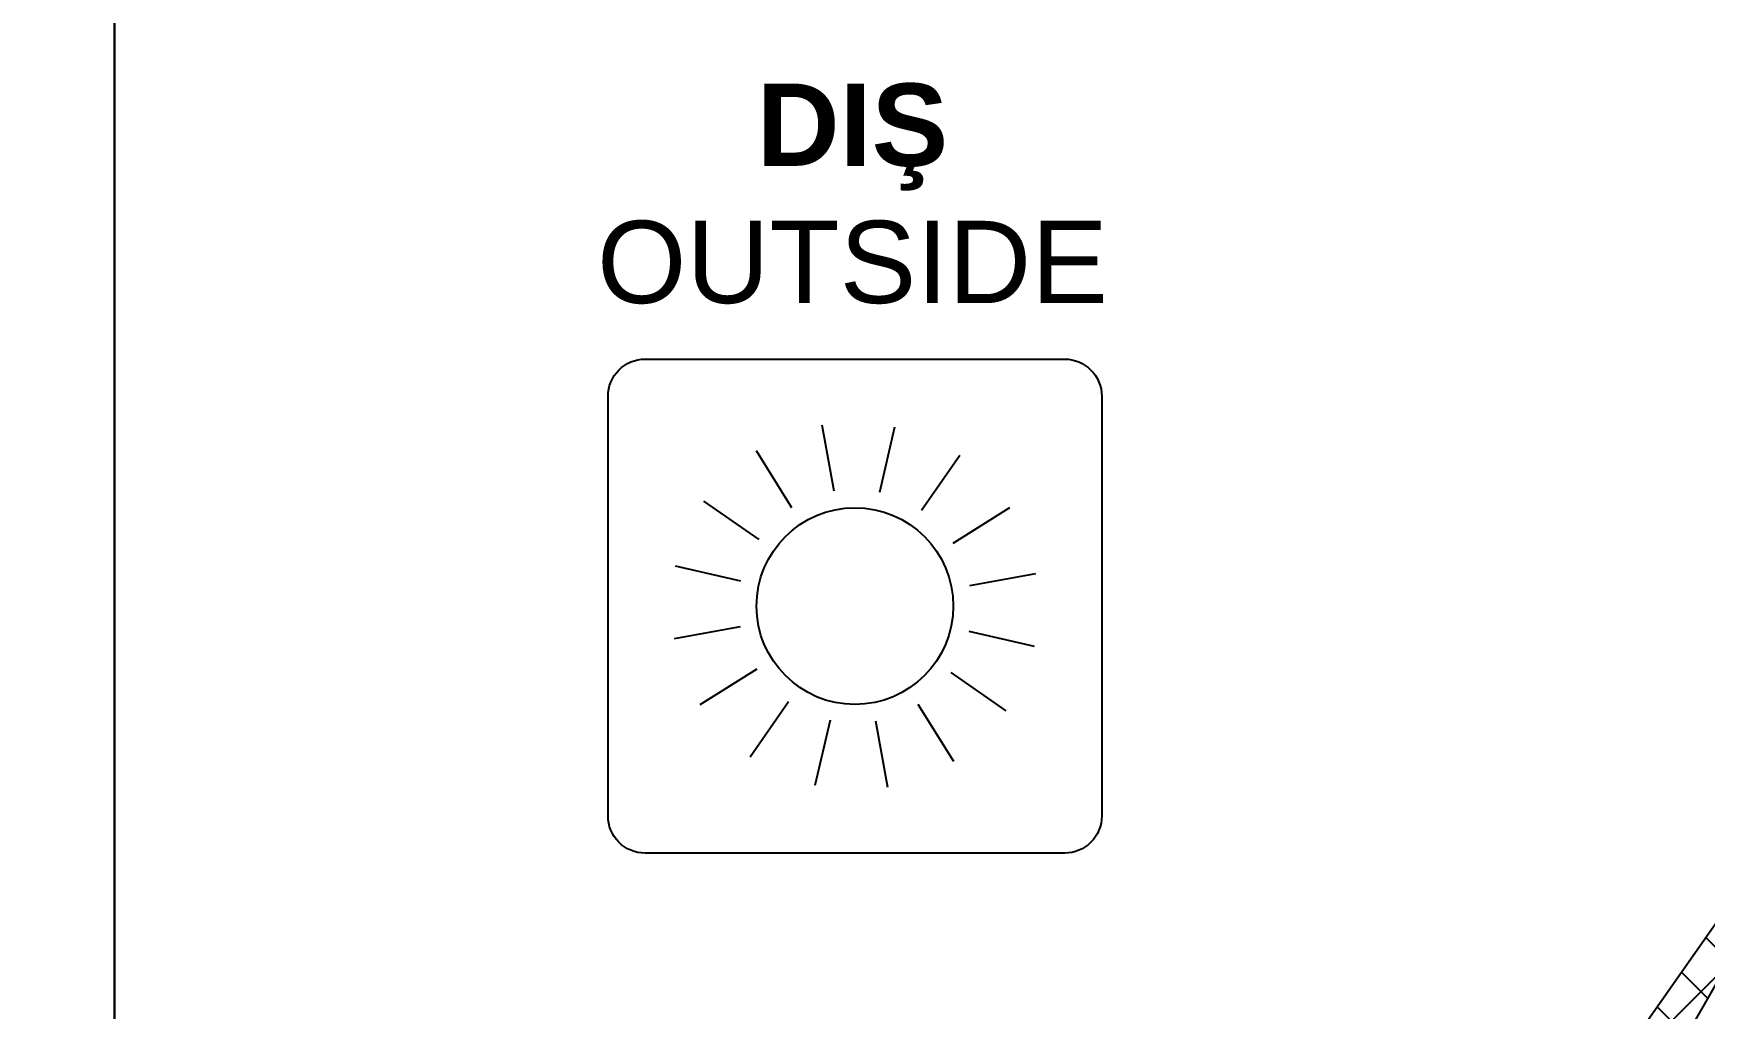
# Model space of a CAD drawing. Header units: millimetres. Extents: x 12 to 3612, y 18 to 315.
# Drawn here: x 2770 to 2820.8, y 223.9 to 253.6 of the extents above; entities that cross this region are included whole.
import ezdxf

# ---------------------------------------------------------------- set-up
doc = ezdxf.new("R2010")
doc.units = ezdxf.units.MM
doc.layers.add('antet_k', color=7, linetype='Continuous')
doc.layers.add('yazı_numara_k', color=11, linetype='Continuous')
doc.styles.get("Standard").update_dxf_attribs({"font": 'arial.ttf'})

# ---------------------------------------------------------------- blocks, each defined once
blk = doc.blocks.new('MN50 ICV SİP. KAT. SYF.')
at = {"layer": 'antet_k', "color": 252}
blk.add_lwpolyline([(196.737, 36.054), (196.737, 333.054), (406.737, 333.054), (406.737, 36.054)], close=True, dxfattribs=at)
blk = doc.blocks.new('F02009')
h = blk.add_hatch()
h.set_pattern_fill('ANSI37', color=35, scale=0.4, angle=270, style=0)
h.set_pattern_definition([(225, (-5080.0764, -10530.2714), (-0.89802561, 0.89802561), []), (135, (-5080.0764, -10530.2714), (0.89802561, 0.89802561), [])])
h.paths.add_polyline_path([(-2250.128, 2744.602, 0.668179), (-2250.47, 2744.743), (-2250.853, 2744.361, -0.414214), (-2251.136, 2744.361), (-2251.518, 2744.743, 0.414214), (-2251.801, 2744.743), (-2252.205, 2744.339, -0.427607), (-2252.495, 2744.346, 0.210768), (-2253.528, 2744.802), (-2256.446, 2744.802, 0.668179), (-2256.587, 2744.461), (-2255.875, 2743.748, 0.198912), (-2255.521, 2743.602), (-2253.528, 2743.602, -1.650385), (-2253.693, 2743.288, 0.245393), (-2254.103, 2743.502), (-2255.8, 2743.502, -0.198912), (-2255.941, 2743.561), (-2257.124, 2744.743, 0.414214), (-2257.407, 2744.743), (-2257.79, 2744.361, -0.414214), (-2258.073, 2744.361), (-2258.456, 2744.743, 0.414214), (-2258.739, 2744.743), (-2259.121, 2744.361, -0.414214), (-2259.404, 2744.361), (-2259.787, 2744.743, 0.57735), (-2260.122, 2744.654), (-2260.3, 2743.987, -0.493145), (-2261.766, 2743.38), (-2264.184, 2744.775, 0.131652), (-2264.284, 2744.802), (-2265.222, 2744.802, 0.700208), (-2265.35, 2744.449), (-2261.656, 2741.849, 0.176327), (-2261.527, 2741.802), (-2257.128, 2741.802, -0.414214), (-2256.928, 2741.602), (-2256.928, 2740.602, -0.414214), (-2257.128, 2740.402), (-2257.446, 2740.402, 0.668179), (-2257.587, 2740.061), (-2256.787, 2739.261, 0.198912), (-2256.646, 2739.202), (-2253.611, 2739.202, 0.198912), (-2253.47, 2739.261), (-2252.67, 2740.061, 0.668179), (-2252.811, 2740.402), (-2253.128, 2740.402, -0.414214), (-2253.328, 2740.602), (-2253.328, 2741.602, -0.414214), (-2253.128, 2741.802), (-2250.328, 2741.802, 0.414214), (-2250.128, 2742.002)])
h.paths.add_polyline_path([(-2255.928, 2741.802), (-2254.328, 2741.802, -0.414214), (-2254.128, 2741.602), (-2254.128, 2740.602, -0.414214), (-2254.328, 2740.402), (-2255.928, 2740.402, -0.414214), (-2256.128, 2740.602), (-2256.128, 2741.602, -0.414214)], flags=16)
at = {"color": 35}
for points in [[(-2250.128, 2744.602, 0.668179), (-2250.47, 2744.743), (-2250.853, 2744.361, -0.414214), (-2251.136, 2744.361), (-2251.518, 2744.743, 0.414214), (-2251.801, 2744.743), (-2252.205, 2744.339, -0.427607), (-2252.495, 2744.346, 0.210768), (-2253.528, 2744.802), (-2256.446, 2744.802, 0.668179), (-2256.587, 2744.461), (-2255.875, 2743.748, 0.198912), (-2255.521, 2743.602), (-2253.528, 2743.602, -1.650385), (-2253.693, 2743.288, 0.245393), (-2254.103, 2743.502), (-2255.8, 2743.502, -0.198912), (-2255.941, 2743.561), (-2257.124, 2744.743, 0.414214), (-2257.407, 2744.743), (-2257.79, 2744.361, -0.414214), (-2258.073, 2744.361), (-2258.456, 2744.743, 0.414214), (-2258.739, 2744.743), (-2259.121, 2744.361, -0.414214), (-2259.404, 2744.361), (-2259.787, 2744.743, 0.57735), (-2260.122, 2744.654), (-2260.3, 2743.987, -0.493145), (-2261.766, 2743.38), (-2264.184, 2744.775, 0.131652), (-2264.284, 2744.802), (-2265.222, 2744.802, 0.700208), (-2265.35, 2744.449), (-2261.656, 2741.849, 0.176327), (-2261.527, 2741.802), (-2257.128, 2741.802, -0.414214), (-2256.928, 2741.602), (-2256.928, 2740.602, -0.414214), (-2257.128, 2740.402), (-2257.446, 2740.402, 0.668179), (-2257.587, 2740.061), (-2256.787, 2739.261, 0.198912), (-2256.646, 2739.202), (-2253.611, 2739.202, 0.198912), (-2253.47, 2739.261), (-2252.67, 2740.061, 0.668179), (-2252.811, 2740.402), (-2253.128, 2740.402, -0.414214), (-2253.328, 2740.602), (-2253.328, 2741.602, -0.414214), (-2253.128, 2741.802), (-2250.328, 2741.802, 0.414214), (-2250.128, 2742.002)], [(-2255.928, 2741.802), (-2254.328, 2741.802, -0.414214), (-2254.128, 2741.602), (-2254.128, 2740.602, -0.414214), (-2254.328, 2740.402), (-2255.928, 2740.402, -0.414214), (-2256.128, 2740.602), (-2256.128, 2741.602, -0.414214)]]:
    blk.add_lwpolyline(points, format="xyb", close=True, dxfattribs=at)
blk = doc.blocks.new('cerceve')
at = {"color": 0}
blk.add_lwpolyline([(179668.628, 32143.724), (179685.629, 32143.724, -0.414214), (179687.129, 32142.224), (179687.129, 32125.222, -0.414214), (179685.629, 32123.722), (179668.628, 32123.722, -0.414214), (179667.128, 32125.222), (179667.128, 32142.224, -0.414214)], format="xyb", close=True, dxfattribs=at)
blk = doc.blocks.new('guneş')
at = {"color": 7}
for p, q in [((293.335, 227.921), (292.973, 229.927)), ((294.721, 227.896), (295.178, 229.883)), ((292.051, 227.417), (290.97, 229.145)), ((295.986, 227.345), (297.148, 229.019)), ((291.054, 226.455), (289.379, 227.618)), ((296.947, 226.347), (298.675, 227.428)), ((290.502, 225.19), (288.516, 225.648)), ((297.452, 225.063), (299.458, 225.425)), ((290.477, 223.805), (288.471, 223.443)), ((297.426, 223.677), (299.413, 223.22)), ((290.981, 222.521), (289.253, 221.439)), ((296.875, 222.413), (298.55, 221.25)), ((291.943, 221.523), (290.781, 219.849)), ((295.878, 221.451), (296.959, 219.723)), ((293.208, 220.972), (292.751, 218.985)), ((294.594, 220.946), (294.955, 218.94))]:
    blk.add_line(p, q, dxfattribs=at)
blk.add_circle((293.964, 224.434), 2.987, dxfattribs=at)
blk = doc.blocks.new('dış_ikon')
at = {"color": 9, "xscale": 0.75, "yscale": 0.75, "zscale": 0.75}
blk.add_blockref('cerceve', (-134741.555, -24767.904), dxfattribs=at)
at = {"color": 6}
blk.add_blockref('guneş', (-277.673, -892.045), dxfattribs=at)
blk = doc.blocks.new('D.G.1A')
at = {"color": 250}
blk.add_blockref('dış_ikon', (708.588, 4359.672), dxfattribs=at)
blk.add_blockref('dış_ikon', (708.588, 4359.672), dxfattribs=at)
at = {"layer": 'yazı_numara_k', "color": 9, "true_color": 0xe4c9af, "insert": (732.494, 3707.931), "char_height": 2.5, "width": 15.37833, "attachment_point": 3}
blk.add_mtext('{\\pxqc;\\fArial Unicode MS|b1|i0|c162|p34;{\\C7;DIŞ\\fArial Unicode MS|b0|i0|c162|p34;\\POUTSIDE}}', dxfattribs=at)

msp = doc.modelspace()

# ---------------------------------------------------------------- block references
for name, p in [('MN50 ICV SİP. KAT. SYF.', (2365.735, -18.174)), ('MN50 ICV SİP. KAT. SYF.', (2575.735, -18.174)), ('D.G.1A', (2070.09, -3455.901))]:
    msp.add_blockref(name, p)
at = {"rotation": 270}
msp.add_blockref('F02009', (77.085, -2038.249), dxfattribs=at)

doc.saveas('drawing.dxf')
